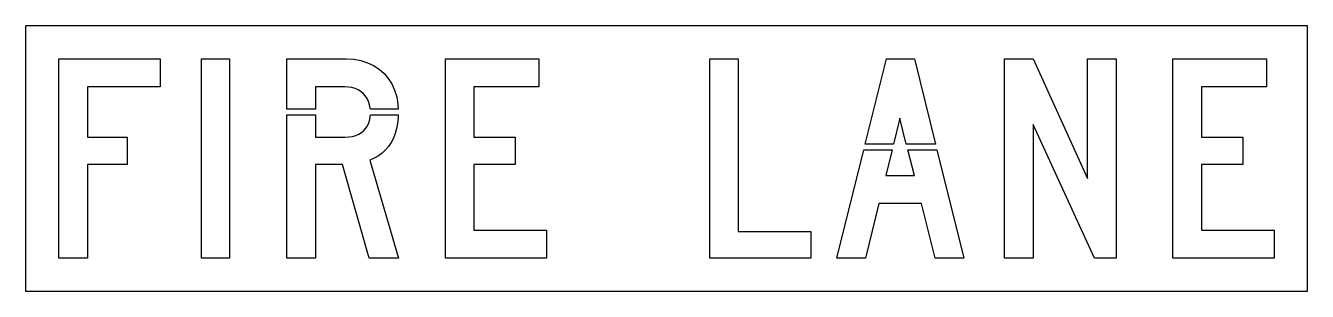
# Model space of a CAD drawing. Extents: x 0 to 116, y 0 to 24.
import ezdxf

# ---------------------------------------------------------------- set-up
doc = ezdxf.new("R2010")
doc.units = 0
doc.layers.add('CUT', color=7, linetype='Continuous')
doc.layers.add('OUTSIDE', color=1, linetype='Continuous')

msp = doc.modelspace()

# ---------------------------------------------------------------- linework, layer by layer
at = {"layer": 'CUT'}
for points in [[(9.1967, 11.4636), (5.5967, 11.4636), (5.5967, 3), (3.0083, 3), (3.0083, 21), (12.1649, 21), (12.1649, 18.4728), (5.5967, 18.4728), (5.5967, 13.926), (9.1967, 13.926)], [(15.9099, 3), (15.9099, 21), (18.4353, 21), (18.4353, 3)], [(30.7537, 17.6466), (30.5647, 17.8572), (30.3451, 18.0408), (30.0985, 18.1938), (29.8267, 18.3144), (29.5297, 18.4026), (29.2129, 18.4548), (28.8745, 18.4728), (26.2213, 18.4728), (26.2213, 16.4504), (23.6329, 16.4504), (23.6329, 21), (29.0005, 21), (29.6917, 20.9604), (30.3379, 20.847), (30.9391, 20.658), (31.4917, 20.4006), (31.9921, 20.0766), (32.4349, 19.6896), (32.8201, 19.2414), (33.1405, 18.7356), (33.3979, 18.1758), (33.5833, 17.5638), (33.6985, 16.905), (33.724, 16.4504), (31.1962, 16.4504), (31.1911, 16.536), (31.1353, 16.851), (31.0417, 17.1408), (30.9139, 17.4072)], [(40.5755, 18.4728), (40.5755, 13.926), (44.3015, 13.926), (44.3015, 11.4636), (40.5755, 11.4636), (40.5755, 5.5272), (47.1437, 5.5272), (47.1437, 3), (37.9871, 3), (37.9871, 21), (46.4489, 21), (46.4489, 18.4728)], [(64.4985, 5.3994), (71.0667, 5.3994), (71.0667, 3), (61.9101, 3), (61.9101, 21), (64.4985, 21)], [(80.4331, 21), (82.3528, 13.2932), (79.7055, 13.2932), (79.1065, 15.6324), (78.5359, 13.2932), (75.9861, 13.2932), (77.9059, 21)], [(88.5971, 3), (88.5971, 21), (91.1855, 21), (96.1121, 10.2), (96.1121, 21), (98.7023, 21), (98.7023, 3), (96.7439, 3), (91.1855, 15.0636), (91.1855, 3)], [(112.2969, 18.4728), (106.4235, 18.4728), (106.4235, 13.926), (110.1495, 13.926), (110.1495, 11.4636), (106.4235, 11.4636), (106.4235, 5.5272), (112.9917, 5.5272), (112.9917, 3), (103.8351, 3), (103.8351, 21), (112.2969, 21)], [(26.2213, 15.9484), (26.2213, 13.926), (28.8745, 13.926), (29.2381, 13.944), (29.5747, 13.9944), (29.8789, 14.0772), (30.1543, 14.1924), (30.3991, 14.34), (30.6115, 14.5182), (30.7933, 14.727), (30.9427, 14.9646), (31.0597, 15.2328), (31.1443, 15.528), (31.1947, 15.8502), (31.1993, 15.9484), (33.7295, 15.9484), (33.7201, 15.6756), (33.6643, 15.1752), (33.5725, 14.7018), (33.4447, 14.2554), (33.2809, 13.8396), (33.0829, 13.4526), (32.8471, 13.098), (32.5771, 12.7758), (32.2729, 12.4878), (31.9327, 12.2358), (31.5565, 12.0198), (31.1479, 11.8416), (33.7381, 3), (31.0849, 3), (28.6855, 11.4636), (26.2213, 11.4636), (26.2213, 3), (23.6329, 3), (23.6329, 15.9484)], [(78.4135, 12.7912), (77.8429, 10.452), (80.4331, 10.452), (79.8341, 12.7912), (82.4779, 12.7912), (84.9169, 3), (82.3267, 3), (81.0631, 7.9266), (77.2111, 7.9266), (76.0105, 3), (73.4221, 3), (75.8611, 12.7912)]]:
    msp.add_lwpolyline(points, close=True, dxfattribs=at)
at = {"layer": 'OUTSIDE'}
msp.add_lwpolyline([(0, 0), (116, 0), (116, 24), (0, 24)], close=True, dxfattribs=at)

doc.saveas('drawing.dxf')
